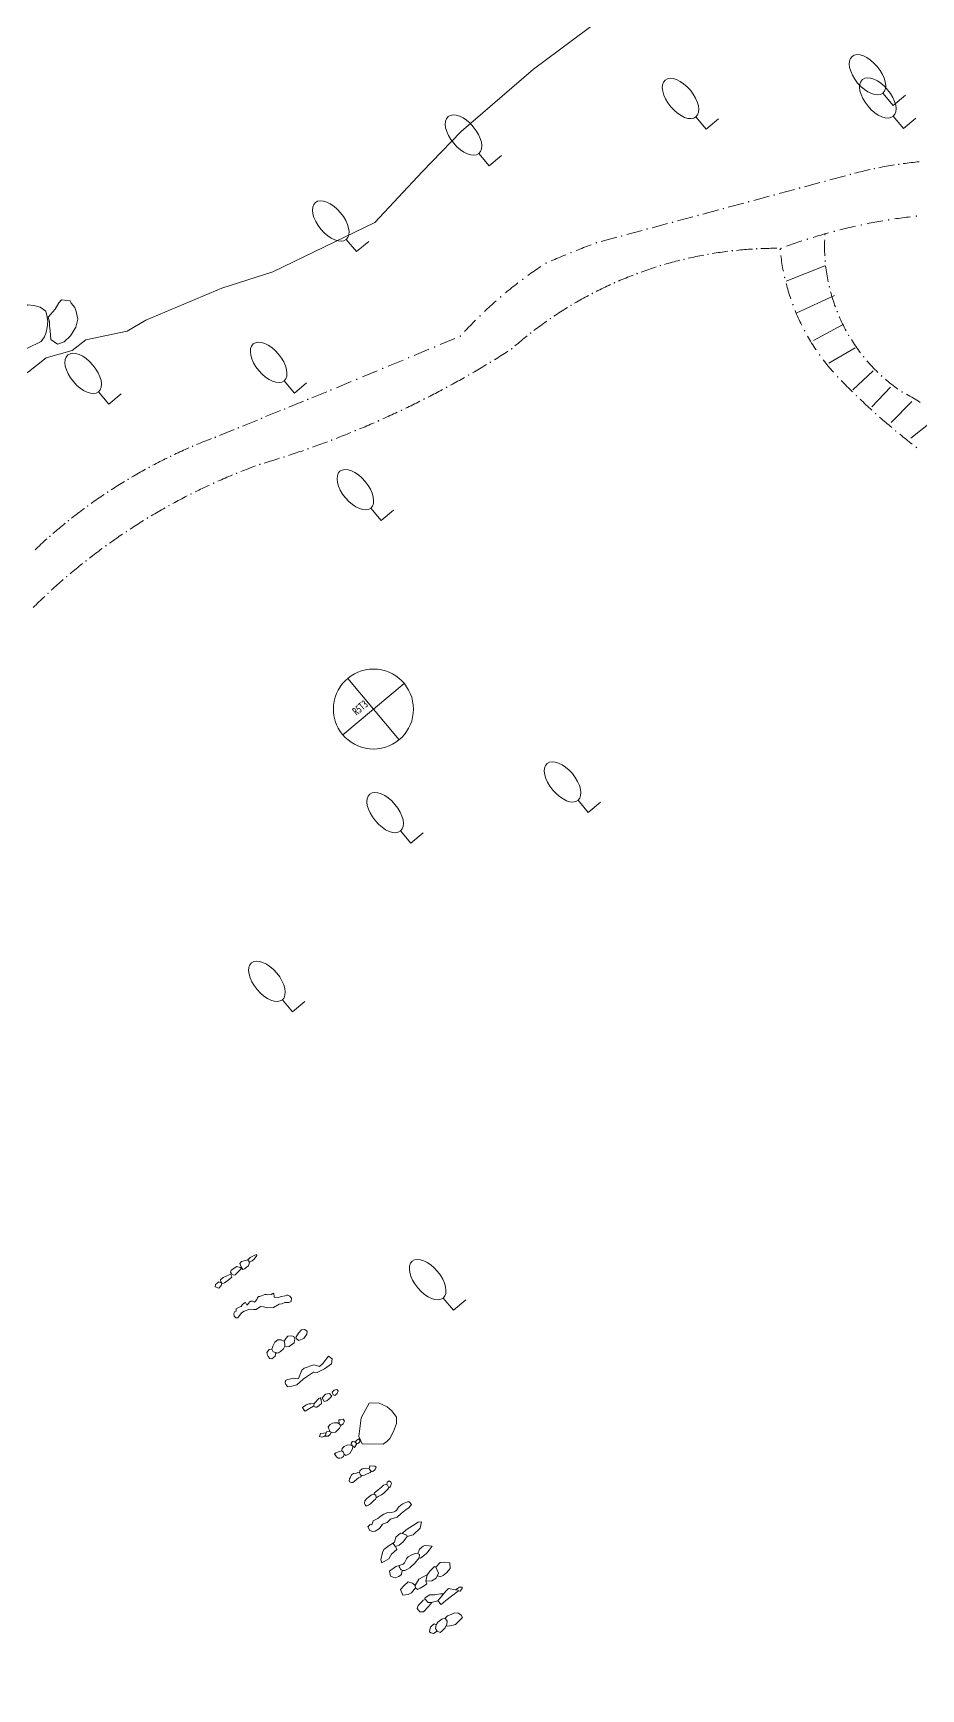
# Model space of a CAD drawing. Header units: metres. Extents: x -10443 to -4073, y -33280 to -26846.
# Drawn here: x -7874.1 to -7846.3, y -29527 to -29475.2 of the extents above; entities that cross this region are included whole.
import ezdxf
from ezdxf.enums import TextEntityAlignment as Align

# ---------------------------------------------------------------- set-up
doc = ezdxf.new("R2010")
doc.units = ezdxf.units.M
doc.header["$MEASUREMENT"] = 0
doc.linetypes.add('CONTINUOUS_1', pattern=[0])
doc.linetypes.add('CONTINUOUS_2', pattern=[0])
for name, color, linetype, lineweight in [('園路', 241, 'CONTINUOUS_2', 18), ('基準点', 254, 'CONTINUOUS_2', 18), ('木', 254, 'CONTINUOUS_2', 18), ('構造物', 241, 'CONTINUOUS_2', 18), ('石', 241, 'CONTINUOUS_2', 18), ('護岸', 241, 'CONTINUOUS_2', 18)]:
    doc.layers.add(name, color=color, linetype=linetype, lineweight=lineweight)
doc.styles.add('MS Gothic', font='MS Gothic.ttf')

msp = doc.modelspace()

# ---------------------------------------------------------------- hatches: boundary and pattern name
at = {"layer": '園路', "linetype": 'CONTINUOUS_1', "lineweight": 18}
for points in [[(-7847.02, -29479.346, 1), (-7847.035, -29479.346, 1)], [(-7848.537, -29479.664, 1), (-7848.552, -29479.664, 1)], [(-7847.783, -29479.483, 1), (-7847.798, -29479.483, 1)], [(-7850.917, -29480.304, 1), (-7850.932, -29480.304, 1)], [(-7850.123, -29480.091, 1), (-7850.138, -29480.091, 1)], [(-7849.33, -29479.877, 1), (-7849.345, -29479.877, 1)], [(-7852.504, -29480.73, 1), (-7852.519, -29480.73, 1)], [(-7851.71, -29480.517, 1), (-7851.725, -29480.517, 1)], [(-7854.884, -29481.37, 1), (-7854.899, -29481.37, 1)], [(-7854.09, -29481.157, 1), (-7854.105, -29481.157, 1)], [(-7853.297, -29480.944, 1), (-7853.312, -29480.944, 1)], [(-7848.193, -29481.24, 1), (-7848.208, -29481.24, 1)], [(-7847.336, -29481.081, 1), (-7847.351, -29481.081, 1)], [(-7846.473, -29480.966, 1), (-7846.488, -29480.966, 1)], [(-7856.471, -29481.797, 1), (-7856.486, -29481.797, 1)], [(-7855.677, -29481.583, 1), (-7855.692, -29481.583, 1)], [(-7849.876, -29481.685, 1), (-7849.891, -29481.685, 1)], [(-7849.328, -29481.547, 1), (-7849.343, -29481.547, 1)], [(-7849.04, -29481.441, 1), (-7849.055, -29481.441, 1)], [(-7858.047, -29482.434, 1), (-7858.062, -29482.434, 1)], [(-7857.262, -29482.106, 1), (-7857.277, -29482.106, 1)], [(-7853.734, -29482.313, 1), (-7853.749, -29482.313, 1)], [(-7852.984, -29482.158, 1), (-7852.999, -29482.158, 1)], [(-7852.227, -29482.049, 1), (-7852.242, -29482.049, 1)], [(-7851.464, -29481.986, 1), (-7851.479, -29481.986, 1)], [(-7850.727, -29482.002, 1), (-7850.742, -29482.002, 1)], [(-7850.699, -29481.97, 1), (-7850.714, -29481.97, 1)], [(-7849.322, -29482.365, 1), (-7849.337, -29482.365, 1)], [(-7858.769, -29482.937, 1), (-7858.784, -29482.937, 1)], [(-7855.197, -29482.759, 1), (-7855.212, -29482.759, 1)], [(-7854.472, -29482.514, 1), (-7854.487, -29482.514, 1)], [(-7850.587, -29482.881, 1), (-7850.602, -29482.881, 1)], [(-7856.595, -29483.38, 1), (-7856.61, -29483.38, 1)], [(-7855.905, -29483.048, 1), (-7855.92, -29483.048, 1)], [(-7849.194, -29483.172, 1), (-7849.209, -29483.172, 1)], [(-7859.457, -29483.486, 1), (-7859.472, -29483.486, 1)], [(-7857.263, -29483.754, 1), (-7857.278, -29483.754, 1)], [(-7850.332, -29483.733, 1), (-7850.347, -29483.733, 1)], [(-7848.947, -29483.952, 1), (-7848.962, -29483.952, 1)], [(-7860.107, -29484.08, 1), (-7860.122, -29484.08, 1)], [(-7857.907, -29484.167, 1), (-7857.922, -29484.167, 1)], [(-7860.717, -29484.714, 1), (-7860.732, -29484.714, 1)], [(-7858.524, -29484.619, 1), (-7858.539, -29484.619, 1)], [(-7849.966, -29484.544, 1), (-7849.981, -29484.544, 1)], [(-7848.587, -29484.686, 1), (-7848.602, -29484.686, 1)], [(-7862.336, -29485.387, 1), (-7862.351, -29485.387, 1)], [(-7861.527, -29485.051, 1), (-7861.542, -29485.051, 1)], [(-7859.782, -29485.528, 1), (-7859.797, -29485.528, 1)], [(-7859.113, -29485.108, 1), (-7859.128, -29485.108, 1)], [(-7849.497, -29485.299, 1), (-7849.512, -29485.299, 1)], [(-7848.121, -29485.359, 1), (-7848.136, -29485.359, 1)], [(-7863.955, -29486.061, 1), (-7863.97, -29486.061, 1)], [(-7863.145, -29485.724, 1), (-7863.16, -29485.724, 1)], [(-7860.462, -29485.93, 1), (-7860.477, -29485.93, 1)], [(-7848.931, -29485.986, 1), (-7848.946, -29485.986, 1)], [(-7847.56, -29485.954, 1), (-7847.575, -29485.954, 1)], [(-7864.764, -29486.397, 1), (-7864.779, -29486.397, 1)], [(-7861.152, -29486.315, 1), (-7861.167, -29486.315, 1)], [(-7848.347, -29486.571, 1), (-7848.362, -29486.571, 1)], [(-7846.917, -29486.46, 1), (-7846.932, -29486.46, 1)], [(-7866.21, -29486.987, 1), (-7866.225, -29486.987, 1)], [(-7865.487, -29486.692, 1), (-7865.502, -29486.692, 1)], [(-7862.561, -29487.03, 1), (-7862.576, -29487.03, 1)], [(-7861.852, -29486.682, 1), (-7861.867, -29486.682, 1)], [(-7867.655, -29487.576, 1), (-7867.67, -29487.576, 1)], [(-7866.933, -29487.281, 1), (-7866.948, -29487.281, 1)], [(-7863.279, -29487.359, 1), (-7863.294, -29487.359, 1)], [(-7847.742, -29487.134, 1), (-7847.757, -29487.134, 1)], [(-7868.378, -29487.87, 1), (-7868.393, -29487.87, 1)], [(-7864.74, -29487.961, 1), (-7864.755, -29487.961, 1)], [(-7864.005, -29487.669, 1), (-7864.02, -29487.669, 1)], [(-7847.116, -29487.674, 1), (-7847.131, -29487.674, 1)], [(-7869.769, -29488.466, 1), (-7869.784, -29488.466, 1)], [(-7869.08, -29488.152, 1), (-7869.095, -29488.152, 1)], [(-7866.23, -29488.486, 1), (-7866.245, -29488.486, 1)], [(-7865.481, -29488.233, 1), (-7865.496, -29488.233, 1)], [(-7846.471, -29488.191, 1), (-7846.486, -29488.191, 1)], [(-7870.443, -29488.81, 1), (-7870.458, -29488.81, 1)], [(-7867.713, -29488.998, 1), (-7867.728, -29488.998, 1)], [(-7866.985, -29488.719, 1), (-7867, -29488.719, 1)], [(-7871.741, -29489.587, 1), (-7871.756, -29489.587, 1)], [(-7871.101, -29489.184, 1), (-7871.116, -29489.184, 1)], [(-7869.133, -29489.643, 1), (-7869.148, -29489.643, 1)], [(-7868.429, -29489.306, 1), (-7868.444, -29489.306, 1)], [(-7872.363, -29490.019, 1), (-7872.378, -29490.019, 1)], [(-7869.822, -29490.007, 1), (-7869.837, -29490.007, 1)], [(-7872.964, -29490.478, 1), (-7872.979, -29490.478, 1)], [(-7870.497, -29490.399, 1), (-7870.512, -29490.399, 1)], [(-7873.544, -29490.964, 1), (-7873.559, -29490.964, 1)], [(-7871.155, -29490.818, 1), (-7871.17, -29490.818, 1)], [(-7872.418, -29491.733, 1), (-7872.433, -29491.733, 1)], [(-7871.795, -29491.263, 1), (-7871.81, -29491.263, 1)], [(-7873.021, -29492.228, 1), (-7873.036, -29492.228, 1)], [(-7873.603, -29492.747, 1), (-7873.618, -29492.747, 1)]]:
    msp.add_hatch(color=241, dxfattribs=at).paths.add_polyline_path(points, flags=0)

# ---------------------------------------------------------------- linework, layer by layer
at = {"layer": '園路', "color": 1, "linetype": 'CONTINUOUS_1', "lineweight": 18}
for p, q in [((-7848.699, -29479.706), (-7849.182, -29479.836)), ((-7851.08, -29480.346), (-7851.562, -29480.475)), ((-7850.286, -29480.132), (-7850.769, -29480.262)), ((-7849.493, -29479.919), (-7849.976, -29480.049)), ((-7852.666, -29480.772), (-7853.149, -29480.902)), ((-7851.873, -29480.559), (-7852.356, -29480.689)), ((-7854.253, -29481.199), (-7854.736, -29481.328)), ((-7853.46, -29480.985), (-7853.943, -29481.115)), ((-7855.84, -29481.625), (-7856.323, -29481.755)), ((-7855.047, -29481.412), (-7855.529, -29481.542)), ((-7860.898, -29484.787), (-7861.36, -29484.979)), ((-7862.517, -29485.46), (-7862.979, -29485.652)), ((-7861.708, -29485.123), (-7862.17, -29485.315)), ((-7863.327, -29485.796), (-7863.788, -29485.988)), ((-7864.902, -29486.45), (-7865.365, -29486.639)), ((-7864.136, -29486.133), (-7864.598, -29486.325)), ((-7866.347, -29487.039), (-7866.81, -29487.228)), ((-7865.624, -29486.745), (-7866.087, -29486.934)), ((-7867.07, -29487.334), (-7867.533, -29487.523)), ((-7867.793, -29487.629), (-7868.256, -29487.817))]:
    msp.add_line(p, q, dxfattribs=at)
for centre in [(-7847.028, -29479.346), (-7848.544, -29479.664), (-7847.791, -29479.483), (-7850.924, -29480.304), (-7850.131, -29480.091), (-7849.337, -29479.877), (-7852.511, -29480.73), (-7851.718, -29480.517), (-7854.891, -29481.37), (-7854.098, -29481.157), (-7853.304, -29480.944), (-7848.2, -29481.24), (-7847.344, -29481.081), (-7846.481, -29480.966), (-7856.478, -29481.797), (-7855.685, -29481.583), (-7849.884, -29481.685), (-7849.336, -29481.547), (-7849.048, -29481.441), (-7858.054, -29482.434), (-7857.27, -29482.106), (-7853.741, -29482.313), (-7852.992, -29482.158), (-7852.234, -29482.049), (-7851.472, -29481.986), (-7850.735, -29482.002), (-7850.707, -29481.97), (-7849.329, -29482.365), (-7858.777, -29482.937), (-7855.204, -29482.759), (-7854.48, -29482.514), (-7850.594, -29482.881), (-7856.602, -29483.38), (-7855.913, -29483.048), (-7849.201, -29483.172), (-7859.465, -29483.486), (-7857.27, -29483.754), (-7850.339, -29483.733), (-7848.954, -29483.952), (-7860.115, -29484.08), (-7857.914, -29484.167), (-7860.725, -29484.714), (-7858.532, -29484.619), (-7849.974, -29484.544), (-7848.594, -29484.686), (-7862.343, -29485.387), (-7861.534, -29485.051), (-7859.79, -29485.528), (-7859.121, -29485.108), (-7849.504, -29485.299), (-7848.128, -29485.359), (-7863.962, -29486.061), (-7863.153, -29485.724), (-7860.469, -29485.93), (-7848.939, -29485.986), (-7847.568, -29485.954), (-7864.772, -29486.397), (-7861.159, -29486.315), (-7848.355, -29486.571), (-7846.925, -29486.46), (-7866.217, -29486.987), (-7865.494, -29486.692), (-7862.568, -29487.03), (-7861.859, -29486.682), (-7867.663, -29487.576), (-7866.94, -29487.281), (-7863.286, -29487.359), (-7847.75, -29487.134), (-7868.386, -29487.87), (-7864.747, -29487.961), (-7864.013, -29487.669), (-7847.124, -29487.674), (-7869.777, -29488.466), (-7869.088, -29488.152), (-7866.237, -29488.486), (-7865.489, -29488.233), (-7846.478, -29488.191), (-7870.451, -29488.81), (-7867.721, -29488.998), (-7866.992, -29488.719), (-7871.749, -29489.587), (-7871.108, -29489.184), (-7869.141, -29489.643), (-7868.437, -29489.306), (-7872.37, -29490.019), (-7869.83, -29490.007), (-7872.971, -29490.478), (-7870.504, -29490.399), (-7873.551, -29490.964), (-7871.162, -29490.818), (-7872.425, -29491.733), (-7871.803, -29491.263), (-7873.028, -29492.228), (-7873.611, -29492.747)]:
    msp.add_circle(centre, 0.0075, dxfattribs=at)
for centre, radius, start, end in [((-7845.131, -29492.173), 12.967, 95.5945, 97.8039), ((-7845.131, -29492.173), 12.967, 102.4442, 104.6536), ((-7845.131, -29492.173), 12.967, 99.0194, 101.2287), ((-7844.611, -29498.231), 17.367, 102.5395, 104.1891), ((-7844.611, -29498.231), 17.367, 99.6659, 101.3155), ((-7844.611, -29498.231), 17.367, 96.7923, 98.4419), ((-7844.017, -29514.858), 35.332, 110.9361, 111.7469), ((-7844.611, -29498.231), 17.367, 108.2868, 109.9364), ((-7844.611, -29498.231), 17.367, 105.4132, 107.0627), ((-7843.871, -29481.913), 5.477, 177.8268, 183.0577), ((-7844.017, -29514.858), 35.332, 112.3148, 113.1256), ((-7850.825, -29494.501), 12.532, 104.0614, 106.3474), ((-7850.825, -29494.501), 12.532, 100.5621, 102.8482), ((-7850.825, -29494.501), 12.532, 97.0629, 99.3489), ((-7850.825, -29494.501), 12.532, 93.5636, 95.8497), ((-7850.825, -29494.501), 12.532, 90.0644, 92.3504), ((-7844.05, -29481.385), 6.713, 186.9364, 191.2037), ((-7850.78, -29493.659), 13.376, 123.7604, 125.9022), ((-7850.825, -29494.501), 12.532, 111.0599, 113.3459), ((-7850.825, -29494.501), 12.532, 107.5606, 109.8466), ((-7843.871, -29481.913), 5.477, 186.3915, 191.6224), ((-7850.78, -29493.659), 13.376, 127.5314, 129.6731), ((-7850.825, -29494.501), 12.532, 118.0583, 120.3444), ((-7850.825, -29494.501), 12.532, 114.5591, 116.8451), ((-7844.05, -29481.385), 6.713, 194.5336, 198.801), ((-7843.871, -29481.913), 5.477, 194.9562, 200.1872), ((-7850.78, -29493.659), 13.376, 131.3024, 133.4441), ((-7850.825, -29494.501), 12.532, 121.5576, 123.8436), ((-7844.05, -29481.385), 6.713, 202.1309, 206.3982), ((-7850.78, -29493.659), 13.376, 135.0734, 137.2151), ((-7850.825, -29494.501), 12.532, 125.0568, 127.3429), ((-7843.871, -29481.913), 5.477, 203.521, 208.7519), ((-7850.825, -29494.501), 12.532, 128.5561, 130.8421), ((-7844.05, -29481.385), 6.713, 209.7281, 213.9955), ((-7843.871, -29481.913), 5.477, 212.0857, 217.3166), ((-7875.522, -29459.737), 30.211, 301.6589, 302.6072), ((-7844.05, -29481.385), 6.713, 217.3254, 221.5927), ((-7843.871, -29481.913), 5.477, 220.6504, 225.8813), ((-7875.522, -29459.737), 30.211, 298.6623, 299.6106), ((-7875.522, -29459.737), 30.211, 300.1606, 301.1089), ((-7843.871, -29481.913), 5.477, 229.2151, 234.446), ((-7875.522, -29459.737), 30.211, 297.164, 298.1123), ((-7832.916, -29470.581), 22.227, 224.2957, 225.5846), ((-7850.412, -29493.294), 7.672, 58.0892, 61.8231), ((-7875.522, -29459.737), 30.211, 294.1674, 295.1156), ((-7875.522, -29459.737), 30.211, 295.6657, 296.6139), ((-7832.916, -29470.581), 22.227, 226.4268, 227.7156), ((-7875.522, -29459.737), 30.211, 292.6691, 293.6173), ((-7832.916, -29470.581), 22.227, 228.5578, 229.8467), ((-7862.475, -29503.6), 16.804, 111.0326, 112.7375), ((-7875.522, -29459.737), 30.211, 289.6725, 290.6207), ((-7875.522, -29459.737), 30.211, 291.1708, 292.119), ((-7832.916, -29470.581), 22.227, 230.6888, 231.9777), ((-7862.475, -29503.6), 16.804, 116.193, 117.8979), ((-7862.475, -29503.6), 16.804, 113.6128, 115.3177), ((-7875.522, -29459.737), 30.211, 286.6758, 287.6241), ((-7875.522, -29459.737), 30.211, 288.1741, 289.1224), ((-7862.475, -29503.6), 16.804, 118.7732, 120.4781), ((-7860.403, -29506.996), 19.429, 112.5373, 114.0118), ((-7860.403, -29506.996), 19.429, 110.237, 111.7115), ((-7862.475, -29503.6), 16.804, 123.9337, 125.6385), ((-7862.475, -29503.6), 16.804, 121.3535, 123.0583), ((-7860.403, -29506.996), 19.429, 114.8375, 116.3121), ((-7862.475, -29503.6), 16.804, 126.5139, 128.2187), ((-7860.403, -29506.996), 19.429, 119.4381, 120.9126), ((-7860.403, -29506.996), 19.429, 117.1378, 118.6123), ((-7862.475, -29503.6), 16.804, 129.0941, 130.7989), ((-7860.403, -29506.996), 19.429, 121.7383, 123.2128), ((-7862.475, -29503.6), 16.804, 131.6743, 133.3792), ((-7860.403, -29506.996), 19.429, 124.0386, 125.5131), ((-7860.403, -29506.996), 19.429, 126.3389, 127.8134), ((-7860.403, -29506.996), 19.429, 128.6391, 130.1136), ((-7860.403, -29506.996), 19.429, 130.9394, 132.4139), ((-7860.403, -29506.996), 19.429, 133.2396, 134.7142)]:
    msp.add_arc(centre, radius, start, end, dxfattribs=at)
at = {"layer": '基準点', "color": 1, "linetype": 'CONTINUOUS_2', "lineweight": 18}
for p, q in [((-7864.4, -29497.166), (-7862.484, -29495.56)), ((-7862.639, -29497.321), (-7864.245, -29495.405))]:
    msp.add_line(p, q, dxfattribs=at)
msp.add_circle((-7863.442, -29496.363), 1.25, dxfattribs=at)
at = {"layer": '木', "color": 1, "linetype": 'CONTINUOUS_1', "lineweight": 18}
for p, q in [((-7847.205, -29477.507), (-7847.526, -29477.124)), ((-7846.822, -29477.186), (-7847.205, -29477.507)), ((-7853.044, -29478.248), (-7853.366, -29477.865)), ((-7852.661, -29477.927), (-7853.044, -29478.248)), ((-7846.881, -29478.23), (-7847.202, -29477.847)), ((-7846.498, -29477.909), (-7846.881, -29478.23)), ((-7859.826, -29479.391), (-7860.147, -29479.008)), ((-7859.443, -29479.069), (-7859.826, -29479.391)), ((-7863.973, -29482.075), (-7864.294, -29481.692)), ((-7863.59, -29481.754), (-7863.973, -29482.075)), ((-7871.709, -29486.835), (-7872.03, -29486.452)), ((-7871.326, -29486.513), (-7871.709, -29486.835)), ((-7865.913, -29486.492), (-7866.234, -29486.109)), ((-7865.53, -29486.17), (-7865.913, -29486.492)), ((-7863.203, -29490.468), (-7863.525, -29490.085)), ((-7862.82, -29490.147), (-7863.203, -29490.468)), ((-7856.729, -29499.593), (-7857.051, -29499.21)), ((-7856.346, -29499.272), (-7856.729, -29499.593)), ((-7862.272, -29500.552), (-7862.594, -29500.169)), ((-7861.889, -29500.231), (-7862.272, -29500.552)), ((-7865.967, -29505.822), (-7866.288, -29505.439)), ((-7865.584, -29505.501), (-7865.967, -29505.822)), ((-7860.944, -29515.14), (-7861.265, -29514.757)), ((-7860.561, -29514.818), (-7860.944, -29515.14))]:
    msp.add_line(p, q, dxfattribs=at)
for centre in [(-7848.008, -29476.55), (-7853.848, -29477.291), (-7847.684, -29477.273), (-7860.629, -29478.433), (-7864.776, -29481.117), (-7866.716, -29485.534), (-7872.512, -29485.877), (-7864.007, -29489.51), (-7857.533, -29498.636), (-7863.076, -29499.595), (-7866.77, -29504.865), (-7861.748, -29514.182)]:
    msp.add_ellipse(centre, major_axis=(-0.482, 0.575), ratio=0.533333, dxfattribs=at)
at = {"layer": '構造物', "color": 1, "linetype": 'CONTINUOUS_2', "lineweight": 18, "flags": 128}
for points in [[(-7850.551, -29482.993), (-7849.341, -29482.518)], [(-7850.218, -29483.981), (-7849.036, -29483.441)], [(-7849.697, -29484.848), (-7848.79, -29484.357)], [(-7849.22, -29485.556), (-7848.396, -29485.082)], [(-7848.461, -29486.388), (-7847.825, -29485.798)], [(-7847.876, -29486.919), (-7847.287, -29486.309)], [(-7847.264, -29487.416), (-7846.622, -29486.753)], [(-7846.649, -29487.903), (-7845.802, -29487.219)]]:
    msp.add_lwpolyline(points, close=True, dxfattribs=at)
at = {"layer": '石', "color": 4, "linetype": 'CONTINUOUS_2', "lineweight": 18, "flags": 128}
for points in [[(-7875.184, -29484.781), (-7875.097, -29484.64), (-7875.009, -29484.496), (-7874.883, -29484.39), (-7874.739, -29484.233), (-7874.579, -29484.099), (-7874.449, -29483.93), (-7874.246, -29483.738), (-7874.049, -29483.758), (-7873.856, -29483.811), (-7873.674, -29483.931), (-7873.646, -29484.073), (-7873.619, -29484.245), (-7873.636, -29484.439), (-7873.672, -29484.59), (-7873.716, -29484.732), (-7873.828, -29484.876), (-7874.25, -29485.089), (-7874.493, -29485.183), (-7874.709, -29485.124), (-7874.801, -29485.077), (-7874.939, -29485.052), (-7875.175, -29484.826), (-7875.184, -29484.781)], [(-7873.602, -29484.124), (-7873.383, -29483.872), (-7873.267, -29483.672), (-7873.191, -29483.577), (-7872.914, -29483.609), (-7872.887, -29483.683), (-7872.776, -29483.815), (-7872.73, -29483.946), (-7872.675, -29484.18), (-7872.74, -29484.435), (-7872.911, -29484.703), (-7873.106, -29484.888), (-7873.313, -29484.966), (-7873.521, -29484.819), (-7873.54, -29484.552), (-7873.565, -29484.4), (-7873.561, -29484.262), (-7873.602, -29484.124)], [(-7867.365, -29513.56), (-7867.291, -29513.488), (-7867.173, -29513.427), (-7867.092, -29513.401), (-7867.087, -29513.433), (-7867.164, -29513.547), (-7867.231, -29513.593), (-7867.316, -29513.639)], [(-7867.758, -29514.035), (-7867.807, -29514.044), (-7867.873, -29514.004), (-7867.908, -29513.945), (-7867.891, -29513.885), (-7867.706, -29513.772), (-7867.603, -29513.802), (-7867.568, -29513.836), (-7867.634, -29513.905), (-7867.694, -29513.956), (-7867.758, -29514.035)], [(-7867.526, -29513.865), (-7867.571, -29513.786), (-7867.618, -29513.684), (-7867.568, -29513.621), (-7867.365, -29513.56), (-7867.316, -29513.639), (-7867.351, -29513.75), (-7867.405, -29513.795), (-7867.465, -29513.845), (-7867.526, -29513.865)], [(-7868.27, -29514.453), (-7868.386, -29514.403), (-7868.375, -29514.336), (-7868.27, -29514.255), (-7868.181, -29514.298), (-7868.197, -29514.371), (-7868.27, -29514.453)], [(-7868.181, -29514.298), (-7868.215, -29514.252), (-7868.219, -29514.185), (-7868.142, -29514.12), (-7867.954, -29514.029), (-7867.903, -29514.018), (-7867.874, -29514.061), (-7867.872, -29514.109), (-7867.993, -29514.21), (-7868.091, -29514.279), (-7868.151, -29514.304), (-7868.181, -29514.298)], [(-7867.803, -29515.245), (-7867.771, -29515.178), (-7867.731, -29515.171), (-7867.731, -29515.095), (-7867.639, -29515.046), (-7867.576, -29515.026), (-7867.549, -29514.971), (-7867.475, -29514.908), (-7867.443, -29514.893), (-7867.394, -29514.977), (-7867.34, -29514.923), (-7867.326, -29514.889), (-7867.276, -29514.857), (-7867.226, -29514.857), (-7867.159, -29514.889), (-7867.123, -29514.861), (-7867.089, -29514.799), (-7867.064, -29514.747), (-7867.029, -29514.715), (-7866.998, -29514.707), (-7866.935, -29514.686), (-7866.839, -29514.646), (-7866.79, -29514.647), (-7866.745, -29514.661), (-7866.633, -29514.645), (-7866.587, -29514.621), (-7866.554, -29514.602), (-7866.54, -29514.727), (-7866.407, -29514.743), (-7866.36, -29514.72), (-7866.32, -29514.712), (-7866.204, -29514.693), (-7866.151, -29514.672), (-7866.114, -29514.671), (-7866.051, -29514.696), (-7866.003, -29514.762), (-7866.013, -29514.867), (-7866.087, -29514.9), (-7866.207, -29514.898), (-7866.307, -29514.944), (-7866.385, -29514.949), (-7866.566, -29515.053), (-7866.744, -29515.066), (-7866.877, -29515.029), (-7866.974, -29515.025), (-7867.11, -29515.121), (-7867.192, -29515.119), (-7867.309, -29515.109), (-7867.481, -29515.168), (-7867.562, -29515.22), (-7867.681, -29515.373), (-7867.742, -29515.38), (-7867.797, -29515.32), (-7867.803, -29515.245)], [(-7866.235, -29516.103), (-7866.183, -29516.019), (-7866.118, -29515.948), (-7866.006, -29515.943), (-7865.932, -29515.961), (-7865.902, -29516.028), (-7865.918, -29516.16), (-7866.08, -29516.267), (-7866.162, -29516.282), (-7866.216, -29516.257)], [(-7865.863, -29515.993), (-7865.786, -29515.854), (-7865.686, -29515.748), (-7865.593, -29515.739), (-7865.515, -29515.795), (-7865.519, -29515.884), (-7865.62, -29516.027), (-7865.772, -29516.084), (-7865.842, -29516.035), (-7865.863, -29515.993)], [(-7866.757, -29516.539), (-7866.771, -29516.464), (-7866.696, -29516.368), (-7866.613, -29516.357), (-7866.577, -29516.438), (-7866.488, -29516.464), (-7866.518, -29516.572), (-7866.614, -29516.662), (-7866.681, -29516.65), (-7866.736, -29516.585), (-7866.757, -29516.539)], [(-7866.613, -29516.357), (-7866.589, -29516.257), (-7866.522, -29516.137), (-7866.431, -29516.063), (-7866.325, -29516.063), (-7866.235, -29516.103), (-7866.212, -29516.201), (-7866.216, -29516.257), (-7866.253, -29516.349), (-7866.35, -29516.433), (-7866.406, -29516.466), (-7866.47, -29516.481), (-7866.488, -29516.464)], [(-7866.204, -29517.405), (-7866.194, -29517.329), (-7866.129, -29517.306), (-7866.07, -29517.292), (-7865.944, -29517.261), (-7865.87, -29517.273), (-7865.819, -29517.283), (-7865.787, -29517.271), (-7865.684, -29517.014), (-7865.604, -29516.95), (-7865.304, -29516.84), (-7865.221, -29516.863), (-7865.128, -29516.898), (-7865.02, -29516.803), (-7864.844, -29516.571), (-7864.732, -29516.658), (-7864.758, -29516.813), (-7864.967, -29516.968), (-7865.206, -29517.083), (-7865.316, -29517.07), (-7865.533, -29517.216), (-7865.639, -29517.287), (-7865.841, -29517.464), (-7865.995, -29517.508), (-7866.118, -29517.53), (-7866.178, -29517.454), (-7866.204, -29517.405)], [(-7864.7, -29517.779), (-7864.729, -29517.697), (-7864.672, -29517.633), (-7864.587, -29517.611), (-7864.548, -29517.658), (-7864.578, -29517.74), (-7864.647, -29517.803), (-7864.7, -29517.779)], [(-7865.311, -29518.133), (-7865.44, -29518.204), (-7865.578, -29518.287), (-7865.61, -29518.262), (-7865.656, -29518.174), (-7865.545, -29518.095), (-7865.463, -29518.066), (-7865.402, -29518.064), (-7865.28, -29518.037)], [(-7865.311, -29518.133), (-7865.28, -29518.037), (-7865.151, -29517.891), (-7865.11, -29517.876), (-7865.078, -29517.924), (-7865.063, -29518.055), (-7865.137, -29518.118), (-7865.216, -29518.17), (-7865.258, -29518.165), (-7865.311, -29518.133)], [(-7864.985, -29517.988), (-7865.044, -29517.872), (-7864.937, -29517.759), (-7864.814, -29517.743), (-7864.742, -29517.828), (-7864.824, -29517.904), (-7864.896, -29517.965), (-7864.985, -29517.988)], [(-7863.137, -29519.326), (-7863.791, -29519.312), (-7863.895, -29519.087), (-7863.824, -29518.502), (-7863.576, -29518.045), (-7863.284, -29518.033), (-7863.009, -29518.158), (-7862.865, -29518.286), (-7862.726, -29518.477), (-7862.724, -29518.682), (-7862.812, -29518.93), (-7862.935, -29519.15), (-7863.026, -29519.243), (-7863.137, -29519.326)], [(-7864.509, -29518.692), (-7864.522, -29518.566), (-7864.465, -29518.561), (-7864.391, -29518.546), (-7864.346, -29518.607), (-7864.389, -29518.688), (-7864.462, -29518.736)], [(-7864.92, -29518.966), (-7865.007, -29518.974), (-7865.097, -29518.988), (-7865.129, -29519.087), (-7865.052, -29519.107), (-7864.995, -29519.084), (-7864.941, -29519.048)], [(-7864.8, -29518.931), (-7864.913, -29518.939), (-7864.947, -29519.072), (-7864.861, -29519.07), (-7864.797, -29519.023), (-7864.766, -29518.946)], [(-7864.8, -29518.931), (-7864.855, -29518.782), (-7864.792, -29518.713), (-7864.721, -29518.663), (-7864.664, -29518.653), (-7864.567, -29518.661), (-7864.509, -29518.692), (-7864.462, -29518.736), (-7864.506, -29518.824), (-7864.63, -29518.946), (-7864.726, -29518.964), (-7864.8, -29518.931)], [(-7863.997, -29519.276), (-7863.996, -29519.233), (-7863.962, -29519.197), (-7863.897, -29519.157), (-7863.867, -29519.193), (-7863.869, -29519.246), (-7863.91, -29519.29), (-7863.938, -29519.297), (-7863.96, -29519.301), (-7863.997, -29519.276)], [(-7864.596, -29519.717), (-7864.661, -29519.628), (-7864.614, -29519.591), (-7864.503, -29519.547), (-7864.432, -29519.53), (-7864.389, -29519.567), (-7864.362, -29519.634), (-7864.383, -29519.704), (-7864.443, -29519.751), (-7864.496, -29519.76), (-7864.544, -29519.756), (-7864.596, -29519.717)], [(-7864.432, -29519.53), (-7864.419, -29519.456), (-7864.359, -29519.393), (-7864.268, -29519.352), (-7864.174, -29519.344), (-7864.083, -29519.388), (-7864.099, -29519.472), (-7864.176, -29519.614), (-7864.306, -29519.674), (-7864.362, -29519.634)], [(-7864.108, -29519.36), (-7864.135, -29519.295), (-7864.099, -29519.236), (-7864.027, -29519.252), (-7863.997, -29519.276), (-7863.977, -29519.32), (-7864.034, -29519.427), (-7864.068, -29519.406), (-7864.108, -29519.36)], [(-7863.577, -29520.091), (-7863.694, -29520.076), (-7863.795, -29520.098), (-7863.867, -29520.158), (-7863.88, -29520.215), (-7863.858, -29520.264), (-7863.829, -29520.3), (-7863.793, -29520.304), (-7863.723, -29520.294), (-7863.657, -29520.262), (-7863.585, -29520.232), (-7863.546, -29520.203), (-7863.511, -29520.179), (-7863.513, -29520.162)], [(-7863.577, -29520.091), (-7863.553, -29520.002), (-7863.401, -29520.013), (-7863.356, -29520.042), (-7863.391, -29520.113), (-7863.462, -29520.177), (-7863.513, -29520.162), (-7863.563, -29520.111), (-7863.577, -29520.091)], [(-7863.88, -29520.215), (-7863.934, -29520.204), (-7863.974, -29520.228), (-7864.069, -29520.241), (-7864.132, -29520.278), (-7864.17, -29520.369), (-7864.194, -29520.4), (-7864.202, -29520.465), (-7864.19, -29520.502), (-7864.133, -29520.524), (-7864.086, -29520.52), (-7864.03, -29520.476), (-7863.967, -29520.426), (-7863.908, -29520.377), (-7863.862, -29520.353), (-7863.831, -29520.332), (-7863.829, -29520.3)], [(-7863.425, -29520.887), (-7863.416, -29520.858), (-7863.29, -29520.745), (-7863.193, -29520.661), (-7863.129, -29520.605), (-7863.078, -29520.579), (-7863.029, -29520.59), (-7863, -29520.607), (-7862.959, -29520.684), (-7863.003, -29520.735), (-7863.121, -29520.853), (-7863.186, -29520.905), (-7863.298, -29520.962), (-7863.356, -29521)], [(-7863.029, -29520.59), (-7863.009, -29520.507), (-7862.954, -29520.468), (-7862.912, -29520.499), (-7862.898, -29520.513), (-7862.878, -29520.548), (-7862.905, -29520.636), (-7862.935, -29520.664), (-7862.959, -29520.684)], [(-7863.721, -29521.177), (-7863.712, -29521.092), (-7863.661, -29521.033), (-7863.597, -29520.979), (-7863.505, -29520.902), (-7863.425, -29520.887), (-7863.366, -29520.917), (-7863.356, -29521), (-7863.381, -29521.038), (-7863.426, -29521.085), (-7863.537, -29521.183), (-7863.595, -29521.232), (-7863.637, -29521.246), (-7863.679, -29521.25), (-7863.705, -29521.218), (-7863.721, -29521.177)], [(-7863.623, -29521.905), (-7863.548, -29521.834), (-7863.495, -29521.844), (-7863.454, -29521.718), (-7863.31, -29521.642), (-7863.204, -29521.556), (-7863.118, -29521.504), (-7863.007, -29521.461), (-7862.933, -29521.463), (-7862.887, -29521.457), (-7862.791, -29521.438), (-7862.751, -29521.418), (-7862.713, -29521.374), (-7862.659, -29521.289), (-7862.586, -29521.225), (-7862.527, -29521.183), (-7862.479, -29521.162), (-7862.38, -29521.128), (-7862.341, -29521.124), (-7862.325, -29521.124), (-7862.255, -29521.206), (-7862.341, -29521.313), (-7862.416, -29521.359), (-7862.574, -29521.491), (-7862.705, -29521.604), (-7862.906, -29521.668), (-7863.013, -29521.768), (-7863.16, -29521.816), (-7863.251, -29521.96), (-7863.387, -29522.039), (-7863.474, -29522.052), (-7863.554, -29522.02), (-7863.623, -29521.905)], [(-7862.546, -29522.112), (-7862.422, -29521.993), (-7862.19, -29521.851), (-7862.041, -29521.758), (-7861.945, -29521.746), (-7861.982, -29521.942), (-7862.205, -29522.15), (-7862.387, -29522.21)], [(-7862.818, -29522.409), (-7862.789, -29522.385), (-7862.739, -29522.231), (-7862.597, -29522.105), (-7862.546, -29522.112), (-7862.484, -29522.136), (-7862.4, -29522.16), (-7862.387, -29522.21), (-7862.519, -29522.372), (-7862.636, -29522.475), (-7862.753, -29522.515), (-7862.815, -29522.449), (-7862.818, -29522.409)], [(-7862.818, -29522.409), (-7862.949, -29522.488), (-7863.113, -29522.615), (-7863.158, -29522.701), (-7863.216, -29522.935), (-7863.178, -29523.031), (-7862.959, -29522.9), (-7862.883, -29522.757), (-7862.715, -29522.616), (-7862.753, -29522.515)], [(-7862.642, -29523.113), (-7862.518, -29523.07), (-7862.471, -29523.031), (-7862.456, -29522.99), (-7862.406, -29522.903), (-7862.392, -29522.875), (-7862.36, -29522.846), (-7862.259, -29522.789), (-7862.135, -29522.74), (-7862.054, -29522.744), (-7862.008, -29522.767), (-7862.019, -29522.875), (-7862.054, -29522.926), (-7862.165, -29523.047), (-7862.305, -29523.189), (-7862.376, -29523.225), (-7862.463, -29523.27), (-7862.537, -29523.272), (-7862.577, -29523.252), (-7862.6, -29523.224), (-7862.622, -29523.184), (-7862.637, -29523.158), (-7862.642, -29523.113)], [(-7862.054, -29522.744), (-7862.006, -29522.597), (-7861.886, -29522.506), (-7861.835, -29522.485), (-7861.703, -29522.496), (-7861.606, -29522.505), (-7861.698, -29522.629), (-7861.785, -29522.74), (-7861.971, -29522.885), (-7862.019, -29522.875)], [(-7862.642, -29523.113), (-7862.741, -29523.14), (-7862.938, -29523.284), (-7862.906, -29523.445), (-7862.824, -29523.475), (-7862.753, -29523.5), (-7862.646, -29523.456), (-7862.567, -29523.394), (-7862.555, -29523.316), (-7862.537, -29523.272)], [(-7861.76, -29523.4), (-7861.661, -29523.264), (-7861.538, -29523.14), (-7861.489, -29523.167), (-7861.41, -29523.356), (-7861.481, -29523.511), (-7861.618, -29523.594), (-7861.803, -29523.601)], [(-7861.489, -29523.167), (-7861.362, -29523.022), (-7861.215, -29523.008), (-7861.054, -29523.031), (-7861.049, -29523.201), (-7861.162, -29523.341), (-7861.265, -29523.42), (-7861.357, -29523.466), (-7861.446, -29523.435)], [(-7862.133, -29523.814), (-7862.256, -29523.971), (-7862.356, -29524.022), (-7862.522, -29524.04), (-7862.602, -29523.863), (-7862.484, -29523.732), (-7862.356, -29523.625), (-7862.221, -29523.659), (-7862.143, -29523.733), (-7862.133, -29523.814)], [(-7862.143, -29523.733), (-7862.026, -29523.544), (-7861.89, -29523.466), (-7861.76, -29523.4), (-7861.803, -29523.601), (-7861.776, -29523.684), (-7861.857, -29523.752), (-7861.984, -29523.821), (-7862.071, -29523.857), (-7862.133, -29523.814)], [(-7860.882, -29523.872), (-7860.756, -29523.79), (-7860.67, -29523.792), (-7860.668, -29523.833), (-7860.738, -29523.909), (-7860.78, -29523.906)], [(-7861.615, -29524.271), (-7861.726, -29524.396), (-7861.878, -29524.555), (-7861.992, -29524.559), (-7862.073, -29524.457), (-7862.044, -29524.366), (-7861.923, -29524.236), (-7861.893, -29524.196), (-7861.812, -29524.178)], [(-7861.429, -29524.214), (-7861.644, -29524.27), (-7861.734, -29524.268), (-7861.828, -29524.16), (-7861.833, -29524.133), (-7861.788, -29524.094), (-7861.684, -29524.025), (-7861.521, -29524.033), (-7861.352, -29523.994), (-7861.252, -29524)], [(-7861.179, -29524.205), (-7861.322, -29524.333), (-7861.429, -29524.214), (-7861.18, -29523.913), (-7861.102, -29523.829), (-7860.882, -29523.872), (-7860.793, -29523.881), (-7860.78, -29523.906), (-7861.009, -29524.066), (-7861.179, -29524.205)], [(-7861.36, -29525.205), (-7861.447, -29525.164), (-7861.5, -29525.077), (-7861.481, -29524.962), (-7861.426, -29524.883), (-7861.311, -29524.784), (-7861.202, -29524.753), (-7861.141, -29524.851), (-7861.145, -29524.942), (-7861.201, -29525.064), (-7861.239, -29525.105), (-7861.301, -29525.166), (-7861.36, -29525.205)], [(-7861.202, -29524.753), (-7861.129, -29524.687), (-7861.014, -29524.647), (-7860.909, -29524.591), (-7860.789, -29524.603), (-7860.706, -29524.665), (-7860.655, -29524.738), (-7860.879, -29524.951), (-7860.994, -29524.983), (-7861.117, -29525.009), (-7861.172, -29524.999)], [(-7861.447, -29525.164), (-7861.567, -29525.239), (-7861.654, -29525.217), (-7861.687, -29525.184), (-7861.683, -29525.107), (-7861.656, -29525.038), (-7861.609, -29524.984), (-7861.543, -29524.936), (-7861.481, -29524.962)]]:
    msp.add_lwpolyline(points, dxfattribs=at)
at = {"layer": '護岸', "color": 1, "lineweight": 18, "flags": 128}
msp.add_lwpolyline([(-7912.45, -29581.862), (-7918.543, -29585.261), (-7918.892, -29584.432), (-7919.487, -29584.063), (-7919.631, -29583.657), (-7920.146, -29583.134), (-7920.457, -29582.659), (-7920.509, -29582.23), (-7920.912, -29581.514), (-7921.218, -29580.705), (-7921.428, -29579.702), (-7921.1, -29578.57), (-7921.441, -29577.815), (-7921.62, -29576.685), (-7921.344, -29576.307), (-7921.314, -29576.003), (-7920.979, -29575.547), (-7920.813, -29574.851), (-7920.49, -29574.097), (-7919.859, -29573.095), (-7919.816, -29572.476, -0.288423), (-7918.81, -29571.11), (-7918.581, -29570.411), (-7918.358, -29569.775), (-7917.989, -29568.752), (-7917.639, -29568.504), (-7917.279, -29567.66), (-7917.023, -29567.191), (-7916.753, -29566.501), (-7916.316, -29566.114), (-7915.988, -29565.62), (-7915.84, -29565.122), (-7915.484, -29564.761), (-7915.325, -29563.775), (-7915.273, -29563.314), (-7914.96, -29562.876), (-7915.002, -29562.301), (-7914.707, -29560.939), (-7914.33, -29559.7, 0.194338), (-7917.22, -29546.765, 0.069516), (-7923.025, -29539.812), (-7924.976, -29538.062), (-7925.905, -29536.865), (-7927.1, -29536.237), (-7928.19, -29535.644), (-7928.948, -29534.702), (-7929.929, -29534.723), (-7930.151, -29534.316), (-7930.235, -29533.574), (-7930.46, -29533.411), (-7930.917, -29532.971), (-7931.3, -29532.161), (-7931.314, -29531.643, -0.024416), (-7931.642, -29531.023, -0.125332), (-7932.78, -29529.052), (-7933.201, -29527.981, 0.231484), (-7934.194, -29527.13), (-7934.671, -29526.652), (-7934.879, -29525.484, -0.264542), (-7936.216, -29524.65), (-7936.552, -29524.426), (-7936.657, -29524.056), (-7936.857, -29523.823), (-7937.169, -29524.031), (-7938.551, -29523.928, 0.025048), (-7939.01, -29523.963), (-7939.431, -29524.182), (-7939.618, -29524.088), (-7940.04, -29524.215), (-7940.211, -29524.025), (-7940.101, -29523.77), (-7940.304, -29520.437), (-7939.766, -29520.321), (-7938.368, -29520.417), (-7937.261, -29520.146), (-7936.807, -29519.697), (-7936.373, -29519.63), (-7936.31, -29519.62), (-7934.652, -29518.95), (-7934.636, -29519.014), (-7934.494, -29518.655), (-7933.889, -29518.262), (-7933.356, -29517.94), (-7932.78, -29517.573), (-7932.341, -29517.254, -0.101763), (-7930.792, -29515.702), (-7930.233, -29515.485, -0.124184), (-7928.386, -29513.623), (-7927.286, -29512.617, -0.076263), (-7925.912, -29511.349), (-7925.666, -29511.151), (-7925.093, -29510.775), (-7924.916, -29510.71), (-7924.547, -29510.483), (-7924.427, -29510.037, 0.12791), (-7923.562, -29509.261, -0.12455), (-7922.705, -29508.017, 0.042697), (-7921.253, -29506.928, -0.143457), (-7920.251, -29505.61, -0.24416), (-7916.01, -29502.496), (-7914.313, -29501.685), (-7914.019, -29501.214), (-7912.337, -29499.863), (-7910.137, -29498.324), (-7908.073, -29497.231), (-7906.706, -29496.348), (-7905.48, -29495.237, -0.056829), (-7902.436, -29492.995, -0.036659), (-7897.846, -29491.108), (-7897.015, -29490.91), (-7896.202, -29490.283), (-7895.07, -29489.579), (-7894.411, -29489.146), (-7893.7, -29488.484), (-7893.216, -29488.145, -0.222982), (-7891.693, -29486.57), (-7891.316, -29486.502), (-7891.082, -29486.074), (-7888.441, -29483.145), (-7888.37, -29482.739), (-7887.804, -29482.412), (-7887.196, -29481.704), (-7886.723, -29480.913), (-7886.337, -29480.588, -0.123015), (-7883.749, -29477.429), (-7882.062, -29476.161, -0.129953), (-7879.918, -29474.593), (-7876.575, -29472.216), (-7872.917, -29471.105), (-7872.318, -29470.588), (-7871.084, -29470.388), (-7869.982, -29469.676), (-7868.422, -29468.997), (-7867.466, -29468.793), (-7864.066, -29467.339), (-7862.978, -29467.032), (-7862.623, -29466.86), (-7862.018, -29465.781), (-7861.321, -29465.767), (-7860.755, -29465.578), (-7859.888, -29464.858), (-7859.698, -29464.054), (-7860.132, -29463.405), (-7859.18, -29461.795), (-7858.439, -29460.672, -0.222516), (-7856.241, -29455.341), (-7855.569, -29454.811), (-7854.332, -29454.105), (-7852.287, -29453.774, -0.125683), (-7846.07, -29453.631), (-7839.624, -29455.718), (-7836.702, -29456.426), (-7836.082, -29456.91), (-7833.788, -29458.073), (-7832.161, -29459.106), (-7830.976, -29460.124), (-7830.114, -29460.486), (-7829.127, -29461.689), (-7827.574, -29463.12), (-7824.963, -29465.154), (-7823.152, -29466.944), (-7821.527, -29468.842), (-7819.952, -29469.481), (-7819.547, -29469.965), (-7817.905, -29470.861), (-7817.095, -29471.218), (-7815.793, -29471.773), (-7815.06, -29472.084), (-7813.805, -29472.113), (-7812.721, -29471.873), (-7811.412, -29472.329), (-7809.619, -29473.554, -0.376867), (-7808.603, -29477.905), (-7810.031, -29478.461), (-7811.372, -29479.585), (-7814.83, -29479.869), (-7819.656, -29478.088), (-7820.364, -29478.162), (-7821.829, -29479.024), (-7824.693, -29482.344), (-7826.484, -29485.472), (-7827.36, -29486.756), (-7827.419, -29487.223), (-7828.163, -29488.869), (-7828.778, -29489.236), (-7828.866, -29489.837), (-7829.65, -29490.297), (-7830.175, -29491.183), (-7830.503, -29492.578), (-7831.483, -29495.278, 0.089045), (-7831.874, -29505.042, 0.164021), (-7829.786, -29511.434), (-7829.314, -29512.444), (-7828.82, -29512.823), (-7827.479, -29514.775), (-7825.884, -29516.793, 0.188853), (-7822.833, -29518.768, -0.31035), (-7818.103, -29523.784), (-7818.006, -29524.748), (-7817.922, -29525.742, -0.135695), (-7820.185, -29531.02, 0.046883), (-7821.873, -29533.913), (-7822.154, -29534.795), (-7822.208, -29535.199), (-7822.513, -29535.744), (-7822.746, -29536.222), (-7822.969, -29536.562), (-7826.09, -29535.446), (-7825.627, -29534.418), (-7826.501, -29533.347), (-7828.047, -29533.36), (-7830.703, -29532.479), (-7830.495, -29531.323), (-7830.325, -29529.811), (-7829.931, -29528.324), (-7829.918, -29528.191), (-7829.628, -29526.754), (-7829.68, -29525.611), (-7829.867, -29524.794, 0.110139), (-7830.54, -29522.264), (-7831.542, -29522.374), (-7834.724, -29517.698), (-7835.571, -29516.728), (-7837.263, -29514.672), (-7837.59, -29513.183), (-7838.299, -29511.362, -0.14227), (-7838.219, -29502.627), (-7837.117, -29496.853), (-7836.34, -29493.44), (-7835.487, -29489.215), (-7834.517, -29486.163), (-7833.215, -29483.706), (-7832.823, -29481.895), (-7832.747, -29478.825), (-7832.667, -29477.569), (-7833.058, -29475.821), (-7834.441, -29474.774), (-7834.275, -29474.108), (-7834.733, -29473.602), (-7836.657, -29472.664), (-7838.187, -29472.333), (-7840.085, -29471.916), (-7845.18, -29471.158), (-7847.378, -29471.561), (-7848.847, -29471.361), (-7850.121, -29471.294), (-7851.466, -29471.968), (-7852.084, -29472.353), (-7853.124, -29472.665), (-7854.294, -29473.449), (-7855.965, -29474.53), (-7858.437, -29476.374), (-7860.704, -29478.326), (-7861.925, -29479.58), (-7863.398, -29481.162), (-7866.587, -29482.702), (-7868.181, -29483.216), (-7870.553, -29484.218), (-7871.139, -29484.561), (-7872.425, -29484.833), (-7872.857, -29485.163), (-7873.666, -29485.391), (-7874.218, -29485.832), (-7874.735, -29486.145), (-7874.89, -29486.418), (-7875.577, -29486.83), (-7875.965, -29486.826), (-7877.2, -29487.357), (-7877.9, -29487.857), (-7878.785, -29488.281), (-7879.386, -29488.873), (-7881.048, -29490.466), (-7881.916, -29491.709), (-7882.919, -29493.013), (-7883.469, -29493.532), (-7883.965, -29493.56), (-7884.742, -29494.344), (-7885.799, -29495.004), (-7887.432, -29495.698), (-7888.184, -29495.835), (-7889.394, -29496.278), (-7890.397, -29496.824), (-7891.153, -29496.865), (-7892.08, -29497.082), (-7892.903, -29497.279), (-7893.828, -29497.407), (-7894.289, -29497.564), (-7895.002, -29498.206), (-7895.718, -29497.994), (-7896.456, -29497.822), (-7897.487, -29497.601), (-7897.914, -29497.792), (-7898.217, -29498.026), (-7898.909, -29498.563), (-7899.866, -29499.333), (-7900.181, -29499.96), (-7900.698, -29500.443), (-7901.439, -29500.914), (-7902.125, -29501.283), (-7903.527, -29501.732), (-7905.304, -29502.413), (-7907.873, -29503.514), (-7909.358, -29505.039), (-7910.674, -29507.125), (-7911.816, -29508.892), (-7912.156, -29509.486), (-7912.633, -29509.952), (-7913.205, -29510.267), (-7914.008, -29510.996), (-7914.78, -29511.973), (-7915.155, -29512.608), (-7915.562, -29512.998), (-7916.064, -29513.162), (-7917.263, -29513.936), (-7918.367, -29515.093), (-7918.46, -29515.65), (-7919.938, -29517.471), (-7920.365, -29517.914), (-7920.636, -29518.332), (-7921.465, -29519.335), (-7921.737, -29519.663), (-7922.01, -29520.086), (-7922.466, -29520.703), (-7923.144, -29520.996), (-7923.762, -29521.733), (-7923.902, -29523.286), (-7923.954, -29524.137), (-7923.329, -29526.256), (-7922.953, -29527.28), (-7922.205, -29528.349), (-7921.568, -29529.482), (-7920.874, -29531.104), (-7920.767, -29531.935), (-7920.519, -29533.122), (-7919.804, -29534.367), (-7919.125, -29535.477), (-7918.83, -29535.801), (-7918.522, -29535.872), (-7917.197, -29537.791), (-7916.6, -29539.014), (-7916.566, -29539.316), (-7916.089, -29540.002), (-7915.821, -29540.151), (-7914.042, -29542.743), (-7913.045, -29543.84), (-7912.728, -29544.518), (-7912.224, -29544.831), (-7911.256, -29546.325), (-7909.986, -29548.299), (-7909.916, -29548.592), (-7909.511, -29549.075), (-7909.099, -29549.828), (-7908.93, -29550.488), (-7908.964, -29551.022), (-7908.826, -29551.619), (-7908.417, -29552.133), (-7908.058, -29552.744), (-7907.947, -29553.661), (-7907.747, -29554.097), (-7908.09, -29555.362), (-7907.885, -29555.783), (-7908.408, -29560.055), (-7908.746, -29562.139), (-7909.632, -29565.991), (-7910.355, -29567.97), (-7910.93, -29569.837), (-7910.622, -29570.204), (-7911.439, -29573.333), (-7911.654, -29573.928), (-7911.64, -29574.311), (-7911.768, -29575.275), (-7912.096, -29576.106), (-7912.245, -29576.862), (-7912.461, -29578.375), (-7912.422, -29579.382), (-7912.45, -29581.862)], format="xyb", dxfattribs=at)

# ---------------------------------------------------------------- texts
at = {"layer": '基準点', "color": 1, "lineweight": 18, "style": 'MS Gothic'}
msp.add_text('R5T3', height=0.25, rotation=40, dxfattribs=at).set_placement((-7863.971, -29496.572), (-7863.588, -29496.251), align=Align.FIT)

doc.saveas('drawing.dxf')
